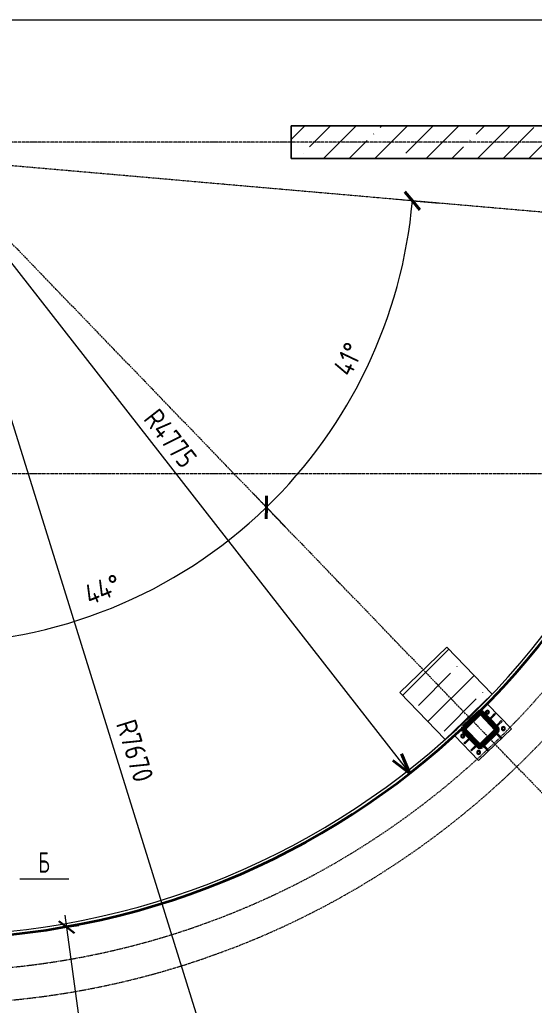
# Model space of a CAD drawing. Header units: millimetres. Extents: x 25978 to 116586, y -2270 to 13021.
# Drawn here: x 41325 to 44477, y 6258 to 12290 of the extents above; entities that cross this region are included whole.
import ezdxf

# ---------------------------------------------------------------- set-up
doc = ezdxf.new("R2010")
doc.units = ezdxf.units.MM
for name, pattern in [('01 Штриховая _2 мм_', [3, 2, -1]), ('01 Штриховая _4 мм_', [6, 3.5, -2.5]), ('02 Штрихпунктирная _10 мм_', [14, 10, -2, 0, -2]), ('02 Штрихпунктирная _20 мм_', [25, 20, -2.5, 0, -2.5])]:
    doc.linetypes.add(name, pattern=pattern)
for name, color, linetype, lineweight in [('AA_Dim', 7, 'Continuous', 9), ('AA_Dim-50', 7, 'Continuous', 9), ('AA_Linii', 7, 'Continuous', 9), ('AA_Oformlenie', 7, 'Continuous', 9), ('AF_Balki', 7, 'Continuous', 20), ('AF_Lestnica', 7, '01 Штриховая _2 мм_', 9), ('AF_Perekritie_Опалубка', 253, 'Continuous', 20), ('AF_Stena', 7, '01 Штриховая _4 мм_', 20), ('Gen_Fragment', 7, 'Continuous', 9), ('KR_Colonna_KG', 7, 'Continuous', 20), ('KR_Detal', 7, 'Continuous', 20), ('Оси', 7, 'Continuous', 9)]:
    doc.layers.add(name, color=color, linetype=linetype, lineweight=lineweight)
doc.styles.add('ISOCPEUR_1', font='isocpeur.TTF', dxfattribs={"width": 0.85, "height": 125})
doc.styles.add('ISOCPEUR_2', font='isocpeur.TTF', dxfattribs={"width": 0.9, "height": 125})
doc.styles.add('ISOCPEUR_3', font='isocpeur.TTF', dxfattribs={"width": 0.7, "height": 125})
doc.dimstyles.new('05_Округл_5мм__прозр_', dxfattribs={"dimscale": 304.8, "dimtxt": 125.344371, "dimasz": 0.278871, "dimexe": 0.246063, "dimexo": 0.164042, "dimgap": 0.016404, "dimtad": 1, "dimdec": 0, "dimrnd": 5, "dimdsep": 46, "dimtxsty": 'ISOCPEUR_2', "dimblk1": 'OBLIQUE', "dimblk2": 'OBLIQUE', "dimsah": 1, "dimcen": 0.09, "dimdle": 0.246063, "dimazin": 0, "dimtfac": 1, "dimtdec": 4, "dimtix": 1, "dimtmove": 0, "dimatfit": 3, "dimfxl": 1, "dimtvp": 1, "dimtolj": 1, "dimtzin": 0, "dimlwd": 18, "dimlwe": 18, "dimarcsym": 2})
doc.dimstyles.new('Засечка_2', dxfattribs={"dimscale": 304.8, "dimtxt": 125.344371, "dimasz": 0.328084, "dimexe": 0.393701, "dimexo": 0.246063, "dimgap": 0.082021, "dimtad": 1, "dimdec": 0, "dimzin": 0, "dimdsep": 46, "dimtxsty": 'ISOCPEUR_1', "dimblk1": 'OBLIQUE', "dimblk2": 'OBLIQUE', "dimsah": 1, "dimcen": 0.09, "dimadec": 1, "dimazin": 2, "dimtfac": 1, "dimtdec": 4, "dimtix": 1, "dimtmove": 0, "dimatfit": 3, "dimfxl": 1, "dimtvp": 1, "dimtolj": 1, "dimtzin": 0, "dimarcsym": 2})
doc.dimstyles.new('Засечка_3', dxfattribs={"dimscale": 304.8, "dimtxt": 125.344371, "dimasz": 0.328084, "dimexe": 0.393701, "dimexo": 0.246063, "dimgap": 0.082021, "dimtad": 1, "dimdec": 0, "dimzin": 0, "dimdsep": 46, "dimtxsty": 'ISOCPEUR_1', "dimblk1": 'OBLIQUE', "dimblk2": 'OBLIQUE', "dimsah": 1, "dimcen": 0.09, "dimadec": 1, "dimazin": 2, "dimtfac": 1, "dimtdec": 4, "dimtix": 1, "dimtmove": 0, "dimatfit": 3, "dimfxl": 1, "dimtvp": 1, "dimtolj": 1, "dimtzin": 0, "dimarcsym": 2})
doc.dimstyles.new('Стрелка__округл_5_мм_', dxfattribs={"dimscale": 304.8, "dimtxt": 125.344371, "dimasz": 0.410105, "dimexe": 0.393701, "dimexo": 0, "dimgap": 0.065617, "dimtad": 1, "dimjust": 3, "dimdec": 0, "dimrnd": 5, "dimdsep": 46, "dimtxsty": 'ISOCPEUR_1', "dimblk1": 'OPEN30', "dimblk2": 'OPEN30', "dimsah": 1, "dimcen": 0.09, "dimazin": 0, "dimtfac": 1, "dimtdec": 4, "dimtix": 1, "dimtmove": 0, "dimatfit": 2, "dimfxl": 1, "dimtvp": 1, "dimtolj": 1, "dimtzin": 0, "dimarcsym": 2})
doc.dimstyles.new('Стрелка__округл_5_мм__1', dxfattribs={"dimscale": 304.8, "dimtxt": 125.344371, "dimasz": 0.410105, "dimexe": 0.393701, "dimexo": 0, "dimgap": 0.065617, "dimtad": 1, "dimjust": 3, "dimdec": 0, "dimrnd": 5, "dimdsep": 46, "dimtxsty": 'ISOCPEUR_1', "dimblk1": 'OPEN30', "dimblk2": 'OPEN30', "dimsah": 1, "dimcen": 0.09, "dimazin": 0, "dimtfac": 1, "dimtdec": 4, "dimtix": 1, "dimtmove": 0, "dimatfit": 2, "dimfxl": 1, "dimtvp": 1, "dimtolj": 1, "dimtzin": 0, "dimarcsym": 2})
pattern_1 = [(45, (0, 0), (-157.1545, 157.1545), []), (45, (157.15, 0), (-157.1545, 157.1545), [277.813, -55.563, 1.676, -53.886])]

# ---------------------------------------------------------------- blocks, each defined once
blk = doc.blocks.new('Лестницы 1 - Лестницы 1-3688333-Схема расположения входа на отм_ -0_110 в осях 7-14_ А-В')
at = {"layer": 'AF_Lestnica', "color": 250, "linetype": 'Continuous', "lineweight": 20}
for radius in [7369.2, 7669.2]:
    blk.add_arc((40775.1, 11440), radius, 270, 352, dxfattribs=at)
blk = doc.blocks.new('243_Профиль гнутый сварной квадратный _НесКол_2ур_ - 160х8-4060138-Схема расположения входа на отм_ -0_110 в осях 7-14_ А-В')
at = {"layer": 'KR_Colonna_KG', "linetype": '01 Штриховая _4 мм_', "lineweight": 9}
h = blk.add_hatch(color=256, dxfattribs=at)
h.paths.add_polyline_path([(63.3, -80), (64, -80), (75.3, -75.3), (80, -64), (80, 64), (75.3, 75.3), (63.3, 80), (-65.4, 79.4), (-75.3, 75.3), (-80, 64), (-80, -64), (-75.3, -75.3), (-64, -80), (-29.8, -80)])
h.paths.add_polyline_path([(-64, -72), (-69.7, -69.7), (-72, -64), (-72, 64), (-69.7, 69.7), (-64, 72), (64, 72), (69.7, 69.7), (72, 64), (72, -64), (69.7, -69.7), (63.3, -72), (-29.8, -72)])
at = {"layer": 'KR_Colonna_KG', "lineweight": 60}
for p, q in [((-80, 64), (-80, -64)), ((-72, -64), (-72, 64)), ((64, 80), (-64, 80)), ((-64, 72), (64, 72)), ((72, 64), (72, -64)), ((80, -64), (80, 64)), ((64, -72), (-64, -72)), ((-64, -80), (64, -80))]:
    blk.add_line(p, q, dxfattribs=at)
for centre, radius, start, end in [((-64, 64), 16, 90, 180), ((-64, 64), 8, 90, 180), ((64, 64), 16, 360, 90), ((64, 64), 8, 0, 90), ((-64, -64), 16, 180, 270), ((-64, -64), 8, 180, 270), ((64, -64), 8, 270, 0), ((64, -64), 16, 270, 360)]:
    blk.add_arc(centre, radius, start, end, dxfattribs=at)
blk = doc.blocks.new('354_Прокат Лист _НесКаркас_РабПлоск_ - 354_Прокат Лист _НесКаркас_РабПлоск_-3883364-Схема расположения входа на отм_ -0_110 в осях 7-14_ А-В')
at = {"layer": 'AF_Balki'}
for p, q in [((-90, 105), (-90, -105)), ((-90, 105), (190, 105)), ((190, -105), (190, 105)), ((-90, -105), (190, -105))]:
    blk.add_line(p, q, dxfattribs=at)
blk = doc.blocks.new('354_Прокат Лист _НесКаркас_РабПлоск_ - 354_Прокат Лист _НесКаркас_РабПлоск_-3862386-Схема расположения входа на отм_ -0_110 в осях 7-14_ А-В')
at = {"layer": 'AF_Balki'}
for p, q in [((40855.1, 6527.3), (40855.1, 6534.3)), ((40855.1, 6534.3), (40875.1, 6534.3)), ((40855.1, 6527.3), (40875.1, 6527.3)), ((40875.1, 6534.3), (40905.1, 6534.3)), ((40875.1, 6527.3), (40875.1, 6534.3)), ((40905.1, 6527.3), (40875.1, 6527.3)), ((40905.1, 6534.3), (40905.1, 6527.3))]:
    blk.add_line(p, q, dxfattribs=at)
blk = doc.blocks.new('354_Прокат Лист _НесКаркас_РабПлоск_ - 354_Прокат Лист _НесКаркас_РабПлоск_-3862465-Схема расположения входа на отм_ -0_110 в осях 7-14_ А-В')
at = {"layer": 'AF_Balki'}
for p, q in [((40645.1, 6527.3), (40645.1, 6534.3)), ((40645.1, 6534.3), (40675.1, 6534.3)), ((40675.1, 6527.3), (40645.1, 6527.3)), ((40675.1, 6534.3), (40695.1, 6534.3)), ((40675.1, 6534.3), (40675.1, 6527.3)), ((40675.1, 6527.3), (40695.1, 6527.3)), ((40695.1, 6534.3), (40695.1, 6527.3))]:
    blk.add_line(p, q, dxfattribs=at)
blk = doc.blocks.new('354_Анкер клиновой _СоедНесК_РабПлоск_ - M12x120_20-4043259-Схема расположения входа на отм_ -0_110 в осях 7-14_ А-В')
at = {"layer": 'KR_Detal'}
for start, end in [(120, 180), (90, 120), (60, 90), (360, 60), (180, 240), (240, 270), (270, 300), (300, 360)]:
    blk.add_arc((0, 0), 9, start, end, dxfattribs=at)
for points in [[(-9, 5.2), (-8.3, 5.6), (-6.8, 6.5), (-5.3, 7.3), (-4.5, 7.8)], [(-9, 0), (-9, 0.9), (-9, 2.7), (-9, 4.4), (-9, 5.2)], [(-4.5, 7.8), (-3.7, 8.2), (-2.2, 9.1), (-0.7, 10), (0, 10.4)], [(0, 10.4), (0.7, 10), (2.2, 9.1), (3.7, 8.2), (4.5, 7.8)], [(4.5, 7.8), (5.3, 7.3), (6.8, 6.5), (8.3, 5.6), (9, 5.2)], [(9, 5.2), (9, 4.4), (9, 2.7), (9, 0.9), (9, 0)], [(-9, -5.2), (-9, -4.4), (-9, -2.7), (-9, -0.9), (-9, 0)], [(-4.5, -7.8), (-5.3, -7.3), (-6.8, -6.5), (-8.3, -5.6), (-9, -5.2)], [(0, -10.4), (-0.7, -10), (-2.2, -9.1), (-3.7, -8.2), (-4.5, -7.8)], [(4.5, -7.8), (3.7, -8.2), (2.2, -9.1), (0.7, -10), (0, -10.4)], [(9, -5.2), (8.3, -5.6), (6.8, -6.5), (5.3, -7.3), (4.5, -7.8)], [(9, 0), (9, -0.9), (9, -2.7), (9, -4.4), (9, -5.2)]]:
    blk.add_open_spline(points, degree=3, dxfattribs=at)
blk = doc.blocks.new('354_Шайба_ГОСТ 11371-78_СоедНесК_РабПлоск_ - Шайба_ГОСТ 11371-78-V4-Схема расположения входа на отм_ -0_110 в осях 7-14_ А-В')
at = {"layer": 'KR_Detal'}
for start, end in [(0, 180), (180, 0)]:
    blk.add_arc((0, 0), 12, start, end, dxfattribs=at)
at = {"layer": 'KR_Detal', "linetype": '01 Штриховая _4 мм_', "lineweight": 9}
for start, end in [(0, 180), (180, 360)]:
    blk.add_arc((0, 0), 6.5, start, end, dxfattribs=at)
blk = doc.blocks.new('Лестницы 2 - Лестницы 1-3699303-Схема расположения входа на отм_ -0_110 в осях 7-14_ А-В')
at = {"layer": 'AA_Linii', "linetype": '01 Штриховая _4 мм_', "lineweight": 20}
blk.add_arc((40775.061608, 11440), 7469.209461, 270, 357.0837878354, dxfattribs=at)
blk = doc.blocks.new('011_ЛинияОбрыва _ЭлУзла_Линия_ - Тип 1-3710690-Схема расположения входа на отм_ -0_110 в осях 7-14_ А-В')
at = {"layer": 'AA_Oformlenie'}
blk.add_line((10856.3, 0), (21600, 0), dxfattribs=at)
blk = doc.blocks.new('DIMBLOCK3-Схема расположения входа на отм_ -0_110 в осях 7-14_ А-В')
at = {"layer": 'AA_Dim-50', "lineweight": 30}
for p, q in [((41613, 6736.1), (41565.1, 6772.4)), ((41613, 6736.1), (41660.9, 6699.8)), ((41926.1, 4462.6), (41878.2, 4498.9)), ((41926.1, 4462.6), (41974, 4426.3))]:
    blk.add_line(p, q, dxfattribs=at)
at = {"layer": 'AA_Dim-50', "lineweight": 18}
for p, q in [((41926.1, 4462.6), (41602.7, 6810.4)), ((41476, 6717.3), (41687.3, 6746.4)), ((41613, 6736.1), (41476, 6717.3)), ((41789.1, 4443.7), (42000.4, 4472.8)), ((41926.1, 4462.6), (41789.1, 4443.7))]:
    blk.add_line(p, q, dxfattribs=at)
at = {"layer": 'AA_Dim-50', "color": 0, "lineweight": 18, "insert": (41914.5, 5776.9), "char_height": 125, "width": 374.614, "attachment_point": 1, "rotation": 277.84154, "line_spacing_factor": 1.135194, "style": 'ISOCPEUR_2'}
blk.add_mtext('2295', dxfattribs=at)
blk = doc.blocks.new('_Oblique')
at = {"color": 0, "linetype": 'ByBlock', "lineweight": -2}
blk.add_line((-0.5, -0.5), (0.5, 0.5), dxfattribs=at)
blk = doc.blocks.new('DIMBLOCK17-Схема расположения входа на отм_ -0_110 в осях 7-14_ А-В')
at = {"layer": 'AA_Dim-50'}
for p, q in [((40770.7, 11404.9), (40779.4, 11475.1)), ((40810.2, 11435.7), (40740, 11444.3)), ((40775.1, 11440), (43713.5, 7677.2))]:
    blk.add_line(p, q, dxfattribs=at)
at = {"layer": 'AA_Dim-50', "lineweight": 40}
for q in [(43662.9, 7796.3), (43610.1, 7755.1)]:
    blk.add_line((43713.5, 7677.2), q, dxfattribs=at)
at = {"layer": 'AA_Dim-50'}
blk.add_arc((40775.1, 11440), 4774.2, 306.54647, 309.42674, dxfattribs=at)
at = {"layer": 'AA_Dim-50', "color": 0, "insert": (42176.2, 9921.5), "char_height": 125, "width": 476.782, "attachment_point": 1, "rotation": 307.9866, "line_spacing_factor": 1.135194, "style": 'ISOCPEUR_1'}
blk.add_mtext('R4775', dxfattribs=at)
blk = doc.blocks.new('_Open30')
at = {"color": 0, "linetype": 'ByBlock', "lineweight": -2}
for p, q in [((-1, 0.268), (0, 0)), ((0, 0), (-1, -0.268)), ((0, 0), (-1, 0))]:
    blk.add_line(p, q, dxfattribs=at)
blk = doc.blocks.new('DIMBLOCK32-Схема расположения входа на отм_ -0_110 в осях 7-14_ А-В')
at = {"layer": 'AA_Dim-50'}
for p, q in [((40758.6, 11408.7), (40791.5, 11471.3)), ((40806.4, 11423.6), (40743.8, 11456.4)), ((40775.1, 11440), (43057.6, 4118.3))]:
    blk.add_line(p, q, dxfattribs=at)
at = {"layer": 'AA_Dim-50', "lineweight": 40}
for q in [(42988.4, 4227.7), (43052.3, 4247.6)]:
    blk.add_line((43057.6, 4118.3), q, dxfattribs=at)
at = {"layer": 'AA_Dim-50'}
blk.add_arc((40775.1, 11440), 7669.2, 286.41806, 288.21107, dxfattribs=at)
at = {"layer": 'AA_Dim-50', "color": 0, "insert": (42033.1, 8018.7), "char_height": 125, "width": 465.43, "attachment_point": 1, "rotation": 287.31457, "line_spacing_factor": 1.135194, "style": 'ISOCPEUR_1'}
blk.add_mtext('R7670', dxfattribs=at)
blk = doc.blocks.new('DIMBLOCK35-Схема расположения входа на отм_ -0_110 в осях 7-14_ А-В')
at = {"layer": 'AA_Dim-50'}
for p, q in [((42836.2, 9305.7), (42752.8, 9392)), ((42836.2, 9305.7), (42950.8, 9187)), ((40775.1, 8472.9), (40775.1, 8592.9)), ((40775.1, 8472.9), (40775.1, 8472.9)), ((40775.1, 8472.9), (40775.1, 8307.9))]:
    blk.add_line(p, q, dxfattribs=at)
at = {"layer": 'AA_Dim-50', "lineweight": 40}
for p, q in [((42836.2, 9305.7), (42837.4, 9376.4)), ((42836.2, 9305.7), (42834.9, 9235)), ((40775.1, 8472.9), (40825.1, 8522.9)), ((40775.1, 8472.9), (40725.1, 8422.9))]:
    blk.add_line(p, q, dxfattribs=at)
at = {"layer": 'AA_Dim-50'}
blk.add_arc((40775.1, 11440), 2967.1, 270, 314, dxfattribs=at)
blk.add_arc((40775.1, 11440), 2967.1, 270, 314, dxfattribs=at)
at = {"layer": 'AA_Dim-50', "color": 0, "insert": (41707.6, 8819.3), "char_height": 125, "width": 280.961, "attachment_point": 1, "rotation": 22, "line_spacing_factor": 1.135194, "style": 'ISOCPEUR_1'}
blk.add_mtext('44°', dxfattribs=at)
blk = doc.blocks.new('DIMBLOCK36-Схема расположения входа на отм_ -0_110 в осях 7-14_ А-В')
at = {"layer": 'AA_Dim-50', "lineweight": 40}
for p, q in [((43730.2, 11181.5), (43684.7, 11235.6)), ((43730.2, 11181.5), (43775.6, 11127.3)), ((42835.7, 9306.1), (42836.9, 9376.8)), ((42835.7, 9306.1), (42834.5, 9235.4))]:
    blk.add_line(p, q, dxfattribs=at)
at = {"layer": 'AA_Dim-50'}
for p, q in [((43730.2, 11181.5), (43610.7, 11191.9)), ((43730.2, 11181.5), (43894.6, 11167.1)), ((42835.7, 9306.1), (42752.4, 9392.5)), ((42835.7, 9306.1), (42835.7, 9306.1)), ((42835.7, 9306.1), (42950.3, 9187.4))]:
    blk.add_line(p, q, dxfattribs=at)
blk.add_arc((40775.1, 11440), 2966.4, 314, 355, dxfattribs=at)
blk.add_arc((40775.1, 11440), 2966.4, 314, 355, dxfattribs=at)
at = {"layer": 'AA_Dim-50', "color": 0, "insert": (43239.2, 10152), "char_height": 125, "width": 244.067, "attachment_point": 1, "rotation": 64.5, "line_spacing_factor": 1.135194, "style": 'ISOCPEUR_1'}
blk.add_mtext('41°', dxfattribs=at)
blk = doc.blocks.new('План несущих конструкций - Номер узла 6мм-393529-Схема расположения входа на отм_ -0_110 в осях 7-14_ А-В')
at = {"layer": 'Gen_Fragment'}
blk.add_line((-2.95, 0), (3.05, 0), dxfattribs=at)

msp = doc.modelspace()

# ---------------------------------------------------------------- hatches: boundary and pattern name
at = {"layer": 'AA_Oformlenie'}
h = msp.add_hatch(dxfattribs=at)
h.set_pattern_fill('FP_1', color=256, style=0, pattern_type=2)
h.set_pattern_definition(pattern_1)
h.paths.add_polyline_path([(40267.4341, 11440), (41287.101, 11440), (41287.101, 11640), (40267.4341, 11640)])
h.paths.add_polyline_path([(48565.0616, 11440), (49445.0616, 11440), (49445.0616, 11640), (48565.0616, 11640)])
h.paths.add_polyline_path([(44843.0266, 11440), (47255.0616, 11440), (47255.0616, 11640), (42987.101, 11640), (42987.101, 11440)])
h.paths.add_polyline_path([(31455.0977, 11440), (32555.1338, 11440), (32555.1338, 11640), (31455.0977, 11640)])
h.paths.add_polyline_path([(29941.8946, 11440), (30145.0977, 11440), (30145.0977, 11640), (29045.0616, 11640), (29045.0616, 11440)])
h.paths.add_polyline_path([(38567.4151, 11440), (38567.4151, 11640), (33863.3571, 11640), (33863.3571, 11440), (37392.4606, 11440)])
h = msp.add_hatch(dxfattribs=at)
h.set_pattern_fill('FP_1', color=256, style=0, pattern_type=2)
h.set_pattern_definition(pattern_1)
h.paths.add_polyline_path([(40931.4794, 6690), (40975.0616, 6690), (40975.0616, 7090), (40575.0616, 7090), (40575.0616, 6690), (40838.3473, 6690)])
h.paths.add_polyline_path([(37614.8817, 7879.6069), (37897.1847, 8171.9402), (37609.4487, 8449.8035), (37331.9959, 8162.4927), (37581.2084, 7913.2802)])
h.paths.add_polyline_path([(43930.8399, 7884.2043), (44218.5758, 8162.0676), (43940.7125, 8449.8035), (43652.9766, 8171.9402), (43911.7058, 7904.0182)])

# ---------------------------------------------------------------- linework, layer by layer
at = {"layer": 'AA_Linii'}
for p, q in [((47255.0616, 11640), (42987.101, 11640)), ((42987.101, 11640), (42987.101, 11440)), ((42987.101, 11440), (47255.0616, 11440)), ((43940.7125, 8449.8035), (43652.9766, 8171.9402)), ((44218.5758, 8162.0676), (43940.7125, 8449.8035)), ((43652.9766, 8171.9402), (43930.8399, 7884.2043)), ((43930.8399, 7884.2043), (44218.5758, 8162.0676)), ((41426.4254, 6710.4333), (41436.3318, 6711.7976))]:
    msp.add_line(p, q, dxfattribs=at)
at = {"layer": 'AA_Linii', "lineweight": 20}
for p, q in [((42987.101, 11640), (47255.0616, 11640)), ((42987.101, 11440), (42987.101, 11640)), ((47255.0616, 11440), (42987.101, 11440)), ((43652.9766, 8171.9402), (43940.7125, 8449.8035)), ((43940.7125, 8449.8035), (44218.5758, 8162.0676)), ((43930.8399, 7884.2043), (43652.9766, 8171.9402)), ((44218.5758, 8162.0676), (43930.8399, 7884.2043))]:
    msp.add_line(p, q, dxfattribs=at)
at = {"layer": 'AA_Linii', "linetype": '02 Штрихпунктирная _10 мм_', "lineweight": 20}
for p, q in [((47643.0368, 10839.1295), (41068.1518, 11414.3574)), ((45564.1823, 6480.7216), (40979.4371, 11228.3643))]:
    msp.add_line(p, q, dxfattribs=at)
at = {"layer": 'AA_Linii', "lineweight": 20}
msp.add_arc((40775.0616, 11440), 4754.2095, 181.80803844, 358.19196156, dxfattribs=at)
at = {"layer": 'AF_Perekritie_Опалубка', "lineweight": 35}
for radius, start, end in [(4774.2095, 185.31739572, 357.83928935), (7069.2095, 197.79694229, 352.00000216)]:
    msp.add_arc((40775.0616, 11440), radius, start, end, dxfattribs=at)
at = {"layer": 'AF_Stena'}
for radius, start, end in [(5174.2095, 184.76703402, 355.23296598), (4974.2095, 184.95917476, 355.04082524)]:
    msp.add_arc((40775.0616, 11440), radius, start, end, dxfattribs=at)
at = {"layer": 'Оси', "linetype": '02 Штрихпунктирная _20 мм_'}
for p, q in [((49415.0616, 11540), (26637.2958, 11540)), ((49415.0616, 9510), (26637.2958, 9510))]:
    msp.add_line(p, q, dxfattribs=at)

# ---------------------------------------------------------------- block references
at = {"layer": 'AA_Oformlenie'}
msp.add_blockref('011_ЛинияОбрыва _ЭлУзла_Линия_ - Тип 1-3710690-Схема расположения входа на отм_ -0_110 в осях 7-14_ А-В', (27845.0616, 12290), dxfattribs=at)
at = {"layer": 'AF_Balki', "extrusion": (0, 0, -1), "rotation": 136.0000000000011}
msp.add_blockref('354_Прокат Лист _НесКаркас_РабПлоск_ - 354_Прокат Лист _НесКаркас_РабПлоск_-3883364-Схема расположения входа на отм_ -0_110 в осях 7-14_ А-В', (-44126.9659, 7893.9976), dxfattribs=at)
at = {"layer": 'AF_Balki'}
for name, p, rotation in [('354_Прокат Лист _НесКаркас_РабПлоск_ - 354_Прокат Лист _НесКаркас_РабПлоск_-3862386-Схема расположения входа на отм_ -0_110 в осях 7-14_ А-В', (19347.6368, -25072.2847), 43.99999999999893), ('354_Прокат Лист _НесКаркас_РабПлоск_ - 354_Прокат Лист _НесКаркас_РабПлоск_-3862386-Схема расположения входа на отм_ -0_110 в осях 7-14_ А-В', (19389.3163, -25115.4451), 43.99999999999893), ('354_Прокат Лист _НесКаркас_РабПлоск_ - 354_Прокат Лист _НесКаркас_РабПлоск_-3862465-Схема расположения входа на отм_ -0_110 в осях 7-14_ А-В', (77207.7199, -16809.5303), 133.9999999999989), ('354_Прокат Лист _НесКаркас_РабПлоск_ - 354_Прокат Лист _НесКаркас_РабПлоск_-3862465-Схема расположения входа на отм_ -0_110 в осях 7-14_ А-В', (19347.6368, -25072.2847), 43.99999999999893), ('354_Прокат Лист _НесКаркас_РабПлоск_ - 354_Прокат Лист _НесКаркас_РабПлоск_-3862465-Схема расположения входа на отм_ -0_110 в осях 7-14_ А-В', (19389.3163, -25115.4451), 43.99999999999893), ('354_Прокат Лист _НесКаркас_РабПлоск_ - 354_Прокат Лист _НесКаркас_РабПлоск_-3862386-Схема расположения входа на отм_ -0_110 в осях 7-14_ А-В', (11083.4017, 32702.97), 313.9999999999989)]:
    msp.add_blockref(name, p, dxfattribs=dict(at, rotation=rotation))
at = {"layer": 'AF_Lestnica', "color": 250, "linetype": 'Continuous', "lineweight": 20}
for name in ['Лестницы 2 - Лестницы 1-3699303-Схема расположения входа на отм_ -0_110 в осях 7-14_ А-В', 'Лестницы 1 - Лестницы 1-3688333-Схема расположения входа на отм_ -0_110 в осях 7-14_ А-В']:
    msp.add_blockref(name, (0, 0), dxfattribs=at)
at = {"layer": 'Gen_Fragment', "xscale": 49.99999999999998, "yscale": 49.99999999999998, "zscale": 49.99999999999998}
msp.add_blockref('План несущих конструкций - Номер узла 6мм-393529-Схема расположения входа на отм_ -0_110 в осях 7-14_ А-В', (41474.001, 7032.1251), dxfattribs=at)
at = {"layer": 'KR_Colonna_KG', "rotation": 43.99999999999893}
msp.add_blockref('243_Профиль гнутый сварной квадратный _НесКол_2ур_ - 160х8-4060138-Схема расположения входа на отм_ -0_110 в осях 7-14_ А-В', (44145.5664, 7946.714), dxfattribs=at)
at = {"layer": 'KR_Detal', "linetype": '01 Штриховая _4 мм_', "lineweight": 9, "rotation": 180}
for p in [(44189.8375, 8052.0235), (44287.0896, 7951.3159), (44038.7761, 7906.1452), (44136.0283, 7805.4376)]:
    msp.add_blockref('354_Шайба_ГОСТ 11371-78_СоедНесК_РабПлоск_ - Шайба_ГОСТ 11371-78-V4-Схема расположения входа на отм_ -0_110 в осях 7-14_ А-В', p, dxfattribs=at)
at = {"layer": 'KR_Detal', "rotation": 180}
for p in [(44189.8375, 8052.0235), (44038.7761, 7906.1452), (44287.0896, 7951.3159), (44136.0283, 7805.4376)]:
    msp.add_blockref('354_Анкер клиновой _СоедНесК_РабПлоск_ - M12x120_20-4043259-Схема расположения входа на отм_ -0_110 в осях 7-14_ А-В', p, dxfattribs=at)

# ---------------------------------------------------------------- texts
at = {"layer": 'Gen_Fragment', "insert": (41438.5139, 7194.6721), "char_height": 125, "width": 84.177187, "attachment_point": 1, "style": 'ISOCPEUR_3'}
msp.add_mtext('\\fISOCPEUR|b0|i0|c204|p34|;\\W.7;Б', dxfattribs=at)

# ---------------------------------------------------------------- dimensions: what is measured, and where the dimension line sits
at = {"layer": 'AA_Dim'}
for mpoint, dimstyle, picture, middle in [((43713.4788, 7677.1845), 'Стрелка__округл_5_мм_', 'DIMBLOCK17-Схема расположения входа на отм_ -0_110 в осях 7-14_ А-В', (42270.8256, 9658.6288)), ((43057.5532, 4118.3195), 'Стрелка__округл_5_мм__1', 'DIMBLOCK32-Схема расположения входа на отм_ -0_110 в осях 7-14_ А-В', (41976.4678, 7863.381))]:
    dim = msp.add_radius_dim(center=(40775.0616, 11440), mpoint=mpoint, dimstyle=dimstyle, override={"dimpost": 'R<>'}, dxfattribs=at)
    dim.commit()
    dim.dimension.update_dxf_attribs({"geometry": picture, "text_midpoint": middle})
for base, center, p1, p2, dimstyle, override, picture, middle in [((41526.3077, 8569.6192), (40775.0616, 11440.0013), (40775.0616, 8232.9381), (43002.8749, 9133.0331), 'Засечка_2', {"dimpost": '<>', "dimfxl": 2402.774024}, 'DIMBLOCK35-Схема расположения входа на отм_ -0_110 в осях 7-14_ А-В', (41853.765, 8770.1168)), ((43281.5442, 9853.4263), (40775.0636, 11439.9993), (43002.4314, 9133.4924), (43969.2841, 11160.5412), 'Засечка_3', {"dimpost": '<>', "dimfxl": 2245.825273}, 'DIMBLOCK36-Схема расположения входа на отм_ -0_110 в осях 7-14_ А-В', (43373.5361, 10200.5915))]:
    dim = msp.add_angular_dim_3p(base=base, center=center, p1=p1, p2=p2, dimstyle=dimstyle, override=override, dxfattribs=at)
    dim.commit()
    dim.dimension.update_dxf_attribs({"geometry": picture, "text_midpoint": middle})
at = {"layer": 'AA_Dim', "lineweight": 18}
dim = msp.add_linear_dim(base=(41612.9778, 6736.1256), p1=(41739.541, 4436.8934), p2=(41426.4254, 6710.4333), angle=277.84154026, dimstyle='05_Округл_5мм__прозр_', override={"dimpost": '<>', "dimfxl": 2295}, dxfattribs=at)
dim.commit()
dim.dimension.update_dxf_attribs({"geometry": 'DIMBLOCK3-Схема расположения входа на отм_ -0_110 в осях 7-14_ А-В', "text_midpoint": (41836.4045, 5608.565)})

doc.saveas('drawing.dxf')
